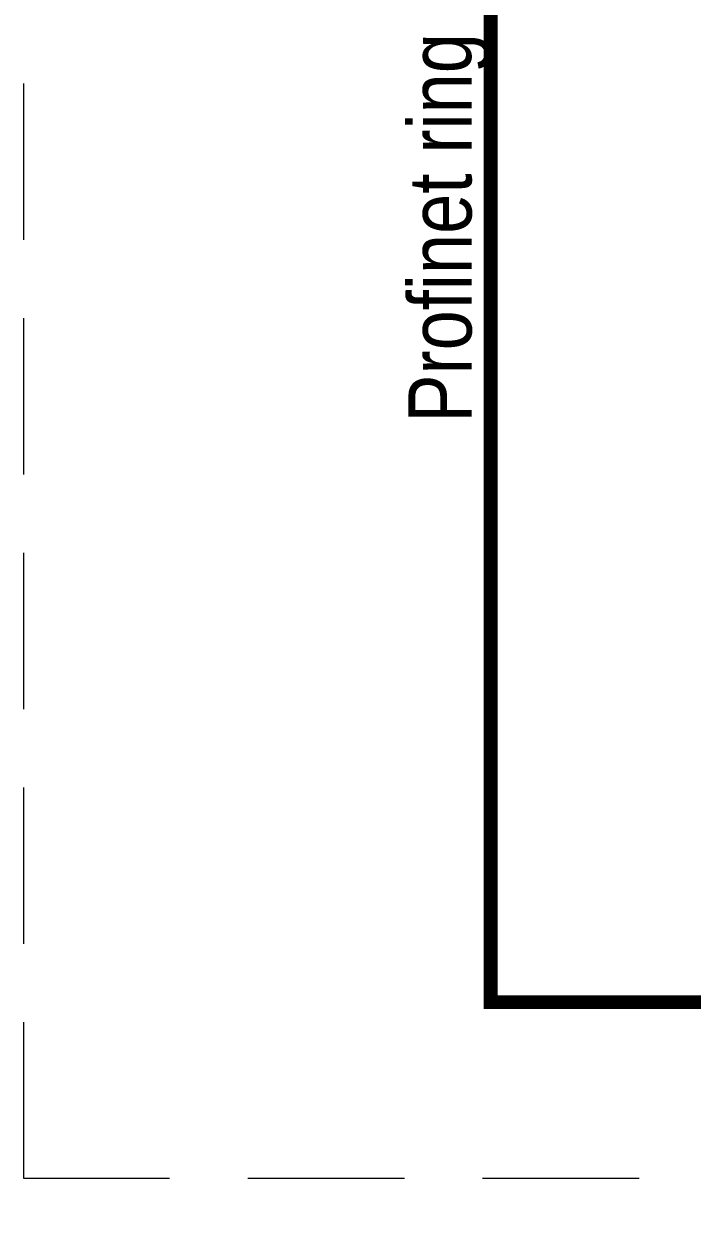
# Model space of a CAD drawing. Header units: inches. Extents: x 67578 to 72421, y -34894 to -31675.
# Drawn here: x 68906.7 to 69120.1, y -33536.4 to -33153.9 of the extents above; entities that cross this region are included whole.
import ezdxf

# ---------------------------------------------------------------- set-up
doc = ezdxf.new("R2010")
doc.units = ezdxf.units.IN
doc.header["$MEASUREMENT"] = 0
doc.linetypes.add('ACAD_ISO03W100', pattern=[30, 12, -18])
doc.linetypes.add('HIDDEN', pattern=[0.375, 0.25, -0.125])
doc.layers.add('SI-General', color=7, linetype='Continuous', lineweight=5)
doc.layers.add('SI-TOPOLOGY-Ethernet', color=7, linetype='Continuous', lineweight=13, true_color=0x3cf000)
doc.styles.add('OPIS', font='ARIALN.TTF')

msp = doc.modelspace()

# ---------------------------------------------------------------- linework, layer by layer
at = {"layer": 'SI-General', "linetype": 'HIDDEN', "ltscale": 200}
msp.add_lwpolyline([(68906.71, -33522.85), (68906.71, -33522.85), (68906.71, -32567.04), (70739.61, -32567.04), (70739.61, -34196.4), (69403.2, -34196.4), (69403.2, -33522.85), (68906.71, -33522.85)], dxfattribs=at)
at = {"layer": 'SI-TOPOLOGY-Ethernet', "linetype": 'ACAD_ISO03W100', "ltscale": 0.01, "const_width": 4.42, "flags": 128}
msp.add_lwpolyline([(69204.55, -32885.19), (69204.55, -32939.99), (69055.75, -32939.99), (69055.75, -33466.49), (69145.8, -33466.49), (69145.8, -33354.4)], dxfattribs=at)

# ---------------------------------------------------------------- texts
at = {"layer": 'SI-General', "color": 0, "insert": (69055.75, -33219.02), "char_height": 20.16, "width": 230.4, "attachment_point": 8, "rotation": 90, "style": 'OPIS'}
msp.add_mtext('Profinet ring', dxfattribs=at)

doc.saveas('drawing.dxf')
